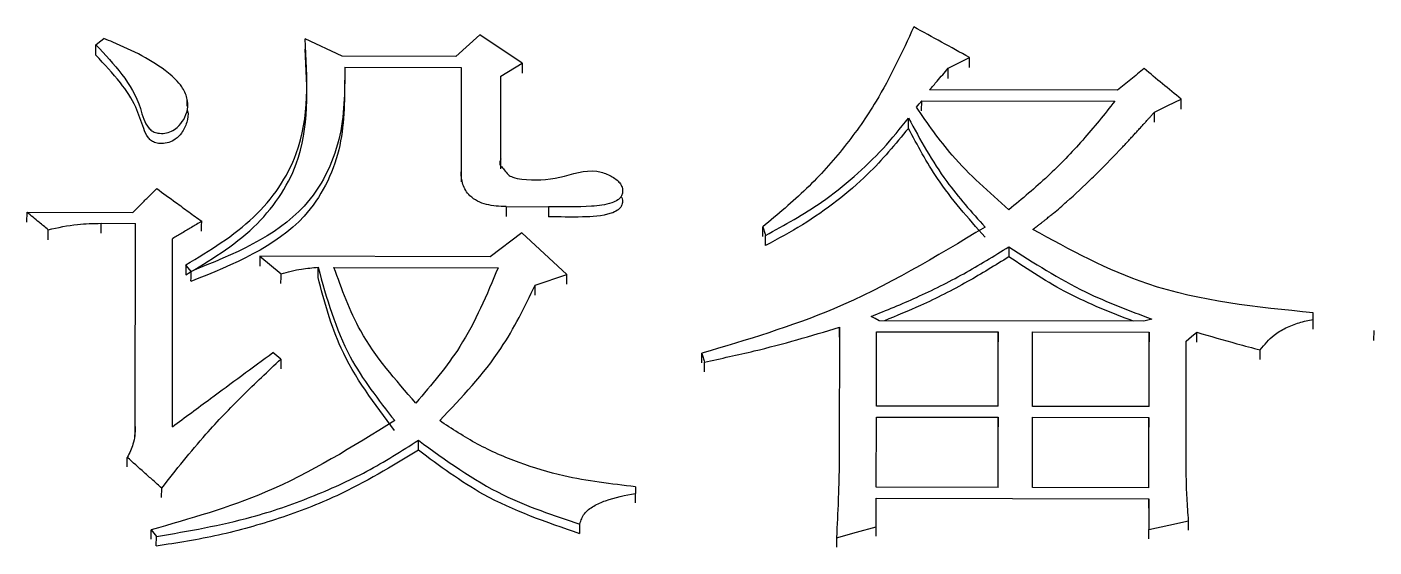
# Model space of a CAD drawing. Header units: millimetres. Extents: x 2462 to 4142, y 835 to 2023.
# Drawn here: x 2905.54 to 2911.05, y 1776.36 to 1778.49 of the extents above; entities that cross this region are included whole.
import ezdxf

# ---------------------------------------------------------------- set-up
doc = ezdxf.new("R2010")
doc.units = ezdxf.units.MM

msp = doc.modelspace()

# ---------------------------------------------------------------- linework, layer by layer
at = {"color": 7, "linetype": 'Continuous', "lineweight": 25}
for p, q in [((2907.3949, 1778.4581), (2907.2975, 1778.3696)), ((2907.5679, 1778.3424), (2907.3949, 1778.4581)), ((2905.8261, 1778.3743), (2905.8263, 1778.4166)), ((2906.8323, 1778.3704), (2906.6809, 1778.4417)), ((2907.2975, 1778.3696), (2906.8323, 1778.3704)), ((2907.4813, 1778.2893), (2907.5679, 1778.3424)), ((2906.8431, 1778.326), (2906.8428, 1778.2842)), ((2906.8431, 1778.326), (2907.319, 1778.3251)), ((2907.319, 1778.3251), (2907.3186, 1777.8984)), ((2907.319, 1778.3251), (2907.3188, 1778.2833)), ((2907.4809, 1777.9515), (2907.4813, 1778.2893)), ((2906.8434, 1778.2313), (2906.8437, 1778.2732)), ((2910.0016, 1778.2314), (2909.2336, 1778.2328)), ((2906.1995, 1778.1659), (2906.1996, 1778.1935)), ((2909.2009, 1778.1469), (2909.2011, 1778.1885)), ((2909.2011, 1778.1885), (2909.9908, 1778.187)), ((2909.1467, 1778.0761), (2909.147, 1778.1175)), ((2910.1528, 1778.1008), (2910.153, 1778.1423)), ((2907.3186, 1777.8984), (2907.3184, 1777.8573)), ((2907.4807, 1777.9104), (2907.4809, 1777.9515)), ((2905.5442, 1777.6917), (2905.5444, 1777.7324)), ((2905.5444, 1777.7324), (2905.9771, 1777.7316)), ((2907.5023, 1777.7556), (2907.5021, 1777.7148)), ((2907.5023, 1777.7556), (2907.6754, 1777.7553)), ((2907.6754, 1777.7553), (2907.6752, 1777.7138)), ((2905.847, 1777.6466), (2905.8472, 1777.6873)), ((2905.8472, 1777.6873), (2905.9878, 1777.6871)), ((2905.987, 1776.8558), (2905.9878, 1777.6871)), ((2905.9876, 1777.6464), (2905.9878, 1777.6871)), ((2906.1384, 1776.8555), (2906.1392, 1777.6244)), ((2907.5671, 1777.6485), (2907.4372, 1777.5506)), ((2907.7508, 1777.4786), (2907.5671, 1777.6485)), ((2908.5513, 1777.6328), (2908.5515, 1777.6735)), ((2908.5621, 1777.5972), (2908.5623, 1777.6378)), ((2906.4961, 1777.5523), (2906.5826, 1777.4808)), ((2907.4372, 1777.5506), (2906.4961, 1777.5523)), ((2906.7339, 1777.4669), (2906.7341, 1777.5073)), ((2906.799, 1777.5072), (2907.4696, 1777.5059)), ((2907.621, 1777.4342), (2907.7508, 1777.4786)), ((2907.6207, 1777.394), (2907.621, 1777.4342)), ((2910.1413, 1777.2956), (2910.1088, 1777.2868)), ((2910.8009, 1777.2544), (2910.8011, 1777.2944)), ((2910.8011, 1777.2944), (2910.8012, 1777.3213)), ((2908.8648, 1777.2622), (2908.8643, 1776.7608)), ((2908.8646, 1777.2223), (2908.8648, 1777.2622)), ((2909.0159, 1776.9398), (2909.0162, 1777.2441)), ((2909.0162, 1777.2441), (2909.5138, 1777.2432)), ((2910.1088, 1777.2868), (2909.0271, 1777.2887)), ((2909.5135, 1776.9389), (2909.5138, 1777.2432)), ((2909.5138, 1777.2432), (2909.5136, 1777.2032)), ((2909.6541, 1776.9386), (2909.6544, 1777.2429)), ((2909.6544, 1777.2429), (2910.1304, 1777.242)), ((2910.1301, 1776.9378), (2910.1304, 1777.242)), ((2910.1304, 1777.242), (2910.1302, 1777.2021)), ((2911.0496, 1777.2085), (2911.0498, 1777.2493)), ((2910.2813, 1776.7403), (2910.2818, 1777.206)), ((2906.5822, 1777.1323), (2906.5498, 1777.1592)), ((2906.5822, 1777.1323), (2906.582, 1777.0926)), ((2908.302, 1777.1162), (2908.3022, 1777.156)), ((2910.5844, 1777.1299), (2910.5847, 1777.1697)), ((2908.3127, 1777.0805), (2908.313, 1777.1201)), ((2909.5135, 1776.9389), (2909.0159, 1776.9398)), ((2910.1301, 1776.9378), (2909.6541, 1776.9386)), ((2905.9867, 1776.8155), (2905.987, 1776.8558)), ((2909.0155, 1776.6081), (2909.0158, 1776.895)), ((2909.0158, 1776.895), (2909.5134, 1776.8941)), ((2909.5131, 1776.6071), (2909.5134, 1776.8941)), ((2909.5134, 1776.8941), (2909.5132, 1776.8548)), ((2909.6538, 1776.6069), (2909.6541, 1776.8939)), ((2909.6541, 1776.8939), (2910.13, 1776.893)), ((2910.1297, 1776.606), (2910.13, 1776.893)), ((2910.13, 1776.893), (2910.1298, 1776.8537)), ((2907.1442, 1776.7608), (2907.1444, 1776.7999)), ((2906.0946, 1776.5657), (2906.0949, 1776.6044)), ((2908.0309, 1776.5442), (2908.0311, 1776.5829)), ((2908.0312, 1776.6099), (2908.0311, 1776.5829)), ((2909.5131, 1776.6071), (2909.0155, 1776.6081)), ((2910.1297, 1776.606), (2909.6538, 1776.6069)), ((2909.0154, 1776.4464), (2909.0155, 1776.5632)), ((2909.0155, 1776.5632), (2910.1297, 1776.5611)), ((2910.1297, 1776.5611), (2910.1295, 1776.4354)), ((2906.0512, 1776.3954), (2906.0514, 1776.4339)), ((2906.0514, 1776.4339), (2906.073, 1776.4069)), ((2910.1293, 1776.3969), (2910.1295, 1776.4354)), ((2906.0728, 1776.3685), (2906.073, 1776.4069))]:
    msp.add_line(p, q, dxfattribs=at)
at = {"color": 7, "linetype": 'Continuous', "lineweight": 25, "flags": 128}
for points in [[(2905.8263, 1778.4166), (2905.8345, 1778.4233), (2905.8467, 1778.4332), (2905.8588, 1778.4432)], [(2907.5679, 1778.3424), (2907.5677, 1778.3188), (2907.5676, 1778.3006)], [(2909.3094, 1778.3215), (2909.3527, 1778.3436), (2909.396, 1778.3657)], [(2909.3958, 1778.3238), (2909.3959, 1778.3471), (2909.396, 1778.3657)], [(2909.3092, 1778.2797), (2909.3093, 1778.3029), (2909.3094, 1778.3215)], [(2909.1795, 1778.1619), (2909.1903, 1778.1752), (2909.2011, 1778.1885)], [(2910.153, 1778.1423), (2910.2071, 1778.1689), (2910.2612, 1778.1954)], [(2910.261, 1778.1538), (2910.2611, 1778.1769), (2910.2612, 1778.1954)], [(2906.2581, 1777.6548), (2906.2582, 1777.6773), (2906.2583, 1777.6955)], [(2905.6306, 1777.6203), (2905.6307, 1777.6403), (2905.6309, 1777.661)], [(2909.5575, 1777.5914), (2909.5575, 1777.5808), (2909.5574, 1777.5703), (2909.5573, 1777.5509)], [(2906.1932, 1777.5172), (2906.1931, 1777.5022), (2906.1931, 1777.4891), (2906.193, 1777.4768)], [(2906.2148, 1777.4904), (2906.2094, 1777.4971), (2906.2013, 1777.5071), (2906.1932, 1777.5172)], [(2906.4961, 1777.5523), (2906.496, 1777.5293), (2906.4959, 1777.5119)], [(2906.2146, 1777.4501), (2906.2147, 1777.4643), (2906.2147, 1777.4773), (2906.2148, 1777.4904)], [(2906.5824, 1777.4405), (2906.5824, 1777.45), (2906.5825, 1777.4602), (2906.5826, 1777.4808)], [(2907.7506, 1777.4383), (2907.7507, 1777.4606), (2907.7508, 1777.4786)], [(2909.0271, 1777.2887), (2909.0109, 1777.2977), (2908.9947, 1777.3067)], [(2910.2818, 1777.206), (2910.3035, 1777.2238), (2910.3251, 1777.2417)], [(2910.3249, 1777.2018), (2910.325, 1777.2237), (2910.3251, 1777.2417)], [(2905.9542, 1776.6913), (2905.9542, 1776.7003), (2905.9543, 1776.7104), (2905.9544, 1776.7303)], [(2910.1294, 1776.5224), (2910.1296, 1776.5436), (2910.1297, 1776.5611)], [(2910.1295, 1776.4354), (2910.2107, 1776.4532), (2910.2918, 1776.471)], [(2910.2916, 1776.4325), (2910.2917, 1776.4535), (2910.2918, 1776.471)], [(2907.8036, 1776.4191), (2907.8037, 1776.4353), (2907.8038, 1776.4577)], [(2908.853, 1776.4018), (2908.9342, 1776.4241), (2909.0154, 1776.4464)], [(2909.0151, 1776.4079), (2909.0153, 1776.4289), (2909.0154, 1776.4464)], [(2908.853, 1776.4018), (2908.8529, 1776.3796), (2908.8528, 1776.3634)]]:
    msp.add_lwpolyline(points, dxfattribs=at)
at = {"color": 7, "linetype": 'Continuous', "lineweight": 25}
for points, knots in [([(2909.169, 1778.4903), (2909.1212, 1778.3873), (2909.0421, 1778.2167), (2908.8887, 1777.9976), (2908.7337, 1777.8247), (2908.6125, 1777.7241), (2908.5515, 1777.6735)], [0, 0, 0, 0, 0.33491, 0.554084, 0.775731, 1, 1, 1, 1]), ([(2909.396, 1778.3657), (2909.3582, 1778.3865), (2909.2825, 1778.428), (2909.2068, 1778.4696), (2909.169, 1778.4903)], [0, 0, 0, 0, 0.5, 1, 1, 1, 1]), ([(2905.8263, 1778.4166), (2905.8633, 1778.3775), (2905.9376, 1778.2992), (2906.0068, 1778.1821), (2906.0239, 1778.0911), (2906.0588, 1778.0616), (2906.0816, 1778.0548), (2906.1079, 1778.0546), (2906.1357, 1778.0623), (2906.1636, 1778.0813), (2906.1868, 1778.112), (2906.2034, 1778.1534), (2906.2012, 1778.2012), (2906.1755, 1778.2547), (2906.0802, 1778.3435), (2905.9638, 1778.3995), (2905.8711, 1778.438), (2905.8588, 1778.4431)], [0, 0, 0, 0, 0.147264, 0.29555, 0.379238, 0.397704, 0.416179, 0.440332, 0.464932, 0.490584, 0.529383, 0.570231, 0.614806, 0.662849, 0.734388, 0.964897, 1, 1, 1, 1]), ([(2906.193, 1777.4761), (2906.2911, 1777.5351), (2906.4826, 1777.6504), (2906.7054, 1777.9748), (2906.69, 1778.2388), (2906.6807, 1778.3993)], [0, 0, 0, 0, 0.291558, 0.569369, 1, 1, 1, 1]), ([(2906.1932, 1777.5172), (2906.2913, 1777.5763), (2906.4829, 1777.6918), (2906.7057, 1778.0166), (2906.6903, 1778.281), (2906.6809, 1778.4417)], [0, 0, 0, 0, 0.2914195, 0.5692264, 1, 1, 1, 1]), ([(2906.1987, 1778.151), (2906.1992, 1778.1496), (2906.2052, 1778.1336), (2906.1992, 1778.0988), (2906.1803, 1778.0594), (2906.1536, 1778.0311), (2906.1248, 1778.0163), (2906.0964, 1778.012), (2906.0717, 1778.015), (2906.0527, 1778.0238), (2906.0337, 1778.0431), (2906.0143, 1778.091), (2905.9905, 1778.1708), (2905.9228, 1778.2724), (2905.8607, 1778.3377), (2905.8261, 1778.3743)], [0, 0, 0, 0, 0.00692, 0.07956, 0.155689, 0.209033, 0.251741, 0.294473, 0.329516, 0.356624, 0.383718, 0.448883, 0.593532, 0.772801, 1, 1, 1, 1]), ([(2906.8428, 1778.2838), (2906.8425, 1778.1845), (2906.8419, 1777.985), (2906.6666, 1777.6326), (2906.3883, 1777.5197), (2906.2146, 1777.4493)], [0, 0, 0, 0, 0.2715803, 0.5453653, 1, 1, 1, 1]), ([(2906.8431, 1778.326), (2906.8428, 1778.2265), (2906.8422, 1778.0268), (2906.6669, 1777.674), (2906.3885, 1777.5609), (2906.2148, 1777.4904)], [0, 0, 0, 0, 0.271711, 0.545564, 1, 1, 1, 1]), ([(2909.2336, 1778.2328), (2909.2438, 1778.2448), (2909.2616, 1778.2655), (2909.2868, 1778.2951), (2909.3019, 1778.3127), (2909.3094, 1778.3215)], [0, 0, 0, 0, 0.40396, 0.701979, 1, 1, 1, 1]), ([(2910.1099, 1778.32), (2910.0919, 1778.3053), (2910.0558, 1778.2757), (2910.0197, 1778.2462), (2910.0016, 1778.2314)], [0, 0, 0, 0, 0.500001, 1, 1, 1, 1]), ([(2910.2612, 1778.1954), (2910.236, 1778.2162), (2910.1856, 1778.2577), (2910.1351, 1778.2993), (2910.1099, 1778.32)], [0, 0, 0, 0, 0.500001, 1, 1, 1, 1]), ([(2909.9908, 1778.187), (2909.9477, 1778.1334), (2909.8621, 1778.0268), (2909.7184, 1777.8769), (2909.6114, 1777.7877), (2909.5577, 1777.7429)], [0, 0, 0, 0, 0.334945, 0.666222, 1, 1, 1, 1]), ([(2908.5623, 1777.6378), (2908.6408, 1777.6808), (2908.7695, 1777.7513), (2908.9258, 1777.8764), (2909.0457, 1777.9908), (2909.1133, 1778.0754), (2909.1469, 1778.1175)], [0, 0, 0, 0, 0.345122, 0.565624, 0.783909, 1, 1, 1, 1]), ([(2909.147, 1778.1175), (2909.1952, 1778.029), (2909.2819, 1777.8702), (2909.4054, 1777.7328), (2909.4602, 1777.6719)], [0, 0, 0, 0, 0.556747, 1, 1, 1, 1]), ([(2909.5577, 1777.7429), (2909.4764, 1777.8143), (2909.3323, 1777.9409), (2909.2259, 1778.0948), (2909.1795, 1778.1619)], [0, 0, 0, 0, 0.56355, 1, 1, 1, 1]), ([(2909.6549, 1777.6625), (2909.6573, 1777.6643), (2909.6608, 1777.6671), (2909.6655, 1777.6707), (2909.6703, 1777.6743), (2909.675, 1777.6779), (2909.6797, 1777.6815), (2909.6833, 1777.6843), (2909.688, 1777.6879), (2909.6927, 1777.6915), (2909.6974, 1777.6952), (2909.7009, 1777.6979), (2909.7044, 1777.7007), (2909.7091, 1777.7044), (2909.715, 1777.709), (2909.7208, 1777.7136), (2909.7289, 1777.7201), (2909.753, 1777.7398), (2909.8114, 1777.7902), (2909.8716, 1777.8467), (2909.9474, 1777.9208), (2909.9902, 1777.9652), (2910.0263, 1778.0037), (2910.0343, 1778.0122), (2910.0422, 1778.0208), (2910.0502, 1778.0294), (2910.0562, 1778.0359), (2910.0621, 1778.0423), (2910.07, 1778.0509), (2910.0779, 1778.0596), (2910.0858, 1778.0682), (2910.0917, 1778.0747), (2910.0967, 1778.0801), (2910.1006, 1778.0844), (2910.1045, 1778.0888), (2910.1085, 1778.0931), (2910.1124, 1778.0974), (2910.1153, 1778.1007), (2910.1193, 1778.105), (2910.1232, 1778.1093), (2910.1271, 1778.1137), (2910.13, 1778.1169), (2910.133, 1778.1202), (2910.1369, 1778.1245), (2910.1408, 1778.1289), (2910.1448, 1778.1332), (2910.1485, 1778.1373), (2910.1512, 1778.1403), (2910.153, 1778.1423)], [0, 0, 0, 0, 0.012725, 0.019102, 0.025479, 0.038233, 0.04461, 0.050987, 0.057364, 0.070118, 0.076495, 0.082872, 0.089249, 0.095626, 0.10838, 0.121135, 0.127512, 0.15302, 0.255073, 0.459194, 0.510211, 0.714315, 0.727069, 0.739823, 0.765331, 0.778085, 0.79084, 0.803594, 0.816348, 0.841856, 0.85461, 0.867364, 0.880118, 0.886495, 0.892872, 0.905626, 0.912003, 0.91838, 0.924757, 0.937511, 0.943888, 0.950265, 0.956642, 0.963019, 0.975773, 0.98215, 0.988527, 1, 1, 1, 1]), ([(2909.1467, 1778.0756), (2909.0934, 1778.0111), (2909.0051, 1777.9045), (2908.855, 1777.7763), (2908.7154, 1777.6779), (2908.6134, 1777.6237), (2908.5621, 1777.5965)], [0, 0, 0, 0, 0.334608, 0.554057, 0.775919, 1, 1, 1, 1]), ([(2909.4599, 1777.6306), (2909.3912, 1777.7085), (2909.2692, 1777.8469), (2909.184, 1778.006), (2909.1468, 1778.0756)], [0, 0, 0, 0, 0.563004, 1, 1, 1, 1]), ([(2907.5023, 1777.7556), (2907.4754, 1777.7567), (2907.4223, 1777.7589), (2907.3544, 1777.7914), (2907.3219, 1777.8455), (2907.3197, 1777.8809), (2907.3186, 1777.8984)], [0, 0, 0, 0, 0.293529, 0.577239, 0.790449, 1, 1, 1, 1]), ([(2907.4809, 1777.9515), (2907.4796, 1777.9478), (2907.4773, 1777.941), (2907.476, 1777.9322), (2907.4775, 1777.9255), (2907.4846, 1777.9176), (2907.4969, 1777.9055), (2907.5083, 1777.8861), (2907.5344, 1777.8725), (2907.6057, 1777.8612), (2907.722, 1777.867), (2907.8396, 1777.9135), (2907.9212, 1777.8879), (2907.9551, 1777.8671), (2907.9737, 1777.8444), (2907.9795, 1777.8255), (2907.9781, 1777.8077), (2907.971, 1777.7928), (2907.9567, 1777.7798), (2907.9177, 1777.7626), (2907.8208, 1777.7527), (2907.7341, 1777.7542), (2907.6754, 1777.7553)], [0, 0, 0, 0, 0.0138, 0.025127, 0.031098, 0.037099, 0.060784, 0.089374, 0.112534, 0.153888, 0.320046, 0.483741, 0.537098, 0.589789, 0.612612, 0.635583, 0.657284, 0.674402, 0.691535, 0.721107, 0.811251, 1, 1, 1, 1]), ([(2905.9771, 1777.7316), (2905.9883, 1777.7429), (2906.0101, 1777.7648), (2906.0426, 1777.7974), (2906.0639, 1777.8188), (2906.0745, 1777.8295)], [0, 0, 0, 0, 0.344395, 0.672198, 1, 1, 1, 1]), ([(2906.0745, 1777.8295), (2906.1006, 1777.8105), (2906.1442, 1777.7787), (2906.2055, 1777.734), (2906.2407, 1777.7083), (2906.2583, 1777.6955)], [0, 0, 0, 0, 0.424906, 0.712453, 1, 1, 1, 1]), ([(2907.9753, 1777.7926), (2907.9765, 1777.789), (2907.9797, 1777.7794), (2907.9772, 1777.7643), (2907.9696, 1777.7499), (2907.9545, 1777.7371), (2907.9042, 1777.7165), (2907.8068, 1777.7118), (2907.7213, 1777.7131), (2907.6752, 1777.7138)], [0, 0, 0, 0, 0.035479, 0.093395, 0.138339, 0.183252, 0.26667, 0.603888, 1, 1, 1, 1]), ([(2905.6309, 1777.661), (2905.6185, 1777.6712), (2905.5979, 1777.6882), (2905.5691, 1777.712), (2905.5526, 1777.7256), (2905.5444, 1777.7324)], [0, 0, 0, 0, 0.4283694, 0.7141847, 1, 1, 1, 1]), ([(2905.6309, 1777.661), (2905.6706, 1777.6698), (2905.7418, 1777.6855), (2905.8149, 1777.6868), (2905.8472, 1777.6873)], [0, 0, 0, 0, 0.558839, 1, 1, 1, 1]), ([(2906.2583, 1777.6955), (2906.2444, 1777.6872), (2906.2175, 1777.6711), (2906.1779, 1777.6474), (2906.1521, 1777.6321), (2906.1392, 1777.6244)], [0, 0, 0, 0, 0.350983, 0.675492, 1, 1, 1, 1]), ([(2909.4602, 1777.6719), (2909.2591, 1777.5508), (2908.8973, 1777.3327), (2908.4853, 1777.2103), (2908.3022, 1777.156)], [0, 0, 0, 0, 0.555577, 1, 1, 1, 1]), ([(2908.5515, 1777.6734), (2908.5533, 1777.6675), (2908.5569, 1777.6556), (2908.5605, 1777.6437), (2908.5623, 1777.6378)], [0, 0, 0, 0, 0.5006573, 1, 1, 1, 1]), ([(2910.8012, 1777.3213), (2910.5697, 1777.3445), (2910.1599, 1777.3856), (2909.808, 1777.5786), (2909.6549, 1777.6625)], [0, 0, 0, 0, 0.56492, 1, 1, 1, 1]), ([(2908.9947, 1777.3067), (2909.057, 1777.3318), (2909.1863, 1777.384), (2909.3747, 1777.479), (2909.4964, 1777.5538), (2909.5575, 1777.5914)], [0, 0, 0, 0, 0.317051, 0.657515, 1, 1, 1, 1]), ([(2909.5575, 1777.5914), (2909.6593, 1777.5257), (2909.8423, 1777.4077), (2910.0494, 1777.3301), (2910.1413, 1777.2957)], [0, 0, 0, 0, 0.5565321, 1, 1, 1, 1]), ([(2909.5573, 1777.5501), (2909.5014, 1777.5156), (2909.3848, 1777.4434), (2909.2141, 1777.3567), (2909.0978, 1777.3089), (2909.0485, 1777.2887)], [0, 0, 0, 0, 0.346002, 0.722833, 1, 1, 1, 1]), ([(2910.0665, 1777.2868), (2909.9757, 1777.322), (2909.7949, 1777.392), (2909.6363, 1777.4976), (2909.5573, 1777.5502)], [0, 0, 0, 0, 0.502107, 1, 1, 1, 1]), ([(2906.5826, 1777.4808), (2906.6103, 1777.4883), (2906.6599, 1777.5017), (2906.7114, 1777.5056), (2906.7341, 1777.5073)], [0, 0, 0, 0, 0.558985, 1, 1, 1, 1]), ([(2907.0469, 1776.8404), (2906.9649, 1776.9489), (2906.8195, 1777.1414), (2906.7599, 1777.3675), (2906.7339, 1777.4662)], [0, 0, 0, 0, 0.563754, 1, 1, 1, 1]), ([(2906.7341, 1777.5073), (2906.7691, 1777.3816), (2906.8323, 1777.1552), (2906.981, 1776.9652), (2907.0471, 1776.8807)], [0, 0, 0, 0, 0.5554541, 1, 1, 1, 1]), ([(2907.1337, 1776.9523), (2907.0507, 1777.0468), (2906.9032, 1777.2146), (2906.8307, 1777.4182), (2906.799, 1777.5072)], [0, 0, 0, 0, 0.56317, 1, 1, 1, 1]), ([(2907.4696, 1777.5059), (2907.4237, 1777.3951), (2907.341, 1777.1955), (2907.1975, 1777.0271), (2907.1337, 1776.9523)], [0, 0, 0, 0, 0.5555847, 1, 1, 1, 1]), ([(2907.231, 1776.8804), (2907.3208, 1776.9752), (2907.4801, 1777.1433), (2907.5782, 1777.3459), (2907.621, 1777.4342)], [0, 0, 0, 0, 0.563739, 1, 1, 1, 1]), ([(2910.5847, 1777.1697), (2910.6021, 1777.1911), (2910.6313, 1777.2268), (2910.6888, 1777.2612), (2910.7432, 1777.2823), (2910.7817, 1777.2904), (2910.8011, 1777.2944)], [0, 0, 0, 0, 0.330275, 0.550122, 0.773937, 1, 1, 1, 1]), ([(2908.313, 1777.1201), (2908.381, 1777.1346), (2908.5081, 1777.1616), (2908.6918, 1777.2101), (2908.8071, 1777.2448), (2908.8648, 1777.2622)], [0, 0, 0, 0, 0.365104, 0.682344, 1, 1, 1, 1]), ([(2910.3251, 1777.2417), (2910.3796, 1777.2258), (2910.4658, 1777.2008), (2910.5527, 1777.178), (2910.5847, 1777.1697)], [0, 0, 0, 0, 0.632425, 1, 1, 1, 1]), ([(2906.0949, 1776.6044), (2906.1537, 1776.679), (2906.257, 1776.8098), (2906.4239, 1776.9829), (2906.5294, 1777.0824), (2906.5822, 1777.1323)], [0, 0, 0, 0, 0.398253, 0.698777, 1, 1, 1, 1]), ([(2906.1384, 1776.8555), (2906.1903, 1776.8938), (2906.2847, 1776.9636), (2906.4219, 1777.0648), (2906.5071, 1777.1277), (2906.5498, 1777.1592)], [0, 0, 0, 0, 0.378108, 0.689054, 1, 1, 1, 1]), ([(2908.3022, 1777.1559), (2908.304, 1777.15), (2908.3076, 1777.138), (2908.3112, 1777.1261), (2908.313, 1777.1201)], [0, 0, 0, 0, 0.500003, 1, 1, 1, 1]), ([(2905.987, 1776.8558), (2905.9857, 1776.8314), (2905.9833, 1776.7876), (2905.9633, 1776.7479), (2905.9544, 1776.7303)], [0, 0, 0, 0, 0.5572241, 1, 1, 1, 1]), ([(2907.0471, 1776.8807), (2906.8757, 1776.7736), (2906.5668, 1776.5807), (2906.2102, 1776.4791), (2906.0514, 1776.4339)], [0, 0, 0, 0, 0.554852, 1, 1, 1, 1]), ([(2908.0312, 1776.6099), (2907.9325, 1776.6213), (2907.7705, 1776.64), (2907.5554, 1776.7058), (2907.3833, 1776.7795), (2907.2815, 1776.8469), (2907.231, 1776.8804)], [0, 0, 0, 0, 0.3439878, 0.5650553, 0.7839694, 1, 1, 1, 1]), ([(2906.073, 1776.4069), (2906.2046, 1776.4292), (2906.4208, 1776.4658), (2906.706, 1776.5651), (2906.9356, 1776.6681), (2907.075, 1776.7561), (2907.1444, 1776.7999)], [0, 0, 0, 0, 0.3437, 0.56446, 0.78335, 1, 1, 1, 1]), ([(2907.1444, 1776.7999), (2907.2556, 1776.7187), (2907.4561, 1776.5725), (2907.6968, 1776.493), (2907.8038, 1776.4577)], [0, 0, 0, 0, 0.554975, 1, 1, 1, 1]), ([(2907.1442, 1776.7597), (2907.0353, 1776.6935), (2906.8551, 1776.584), (2906.5754, 1776.4777), (2906.3286, 1776.407), (2906.1582, 1776.3805), (2906.0728, 1776.3672)], [0, 0, 0, 0, 0.335493, 0.555469, 0.777124, 1, 1, 1, 1]), ([(2907.8036, 1776.4179), (2907.6681, 1776.4645), (2907.4282, 1776.5469), (2907.2303, 1776.6952), (2907.1442, 1776.7597)], [0, 0, 0, 0, 0.564668, 1, 1, 1, 1]), ([(2908.8643, 1776.7608), (2908.8639, 1776.7266), (2908.8632, 1776.6581), (2908.8596, 1776.5384), (2908.8555, 1776.4529), (2908.853, 1776.4018)], [0, 0, 0, 0, 0.286353, 0.572707, 1, 1, 1, 1]), ([(2906.0949, 1776.6044), (2906.0829, 1776.6151), (2906.0591, 1776.6365), (2906.0123, 1776.6784), (2905.9774, 1776.7097), (2905.9544, 1776.7303)], [0, 0, 0, 0, 0.2546089, 0.5092179, 1, 1, 1, 1]), ([(2910.2918, 1776.471), (2910.2894, 1776.5021), (2910.2848, 1776.5625), (2910.2822, 1776.6523), (2910.2816, 1776.711), (2910.2813, 1776.7403)], [0, 0, 0, 0, 0.346721, 0.673286, 1, 1, 1, 1]), ([(2907.8038, 1776.4577), (2907.8087, 1776.4724), (2907.8186, 1776.5027), (2907.8607, 1776.5332), (2907.9304, 1776.5635), (2907.9895, 1776.5749), (2908.0311, 1776.5829)], [0, 0, 0, 0, 0.17577, 0.359484, 0.548639, 1, 1, 1, 1])]:
    msp.add_open_spline(points, degree=3, knots=knots, dxfattribs=at)

doc.saveas('drawing.dxf')
